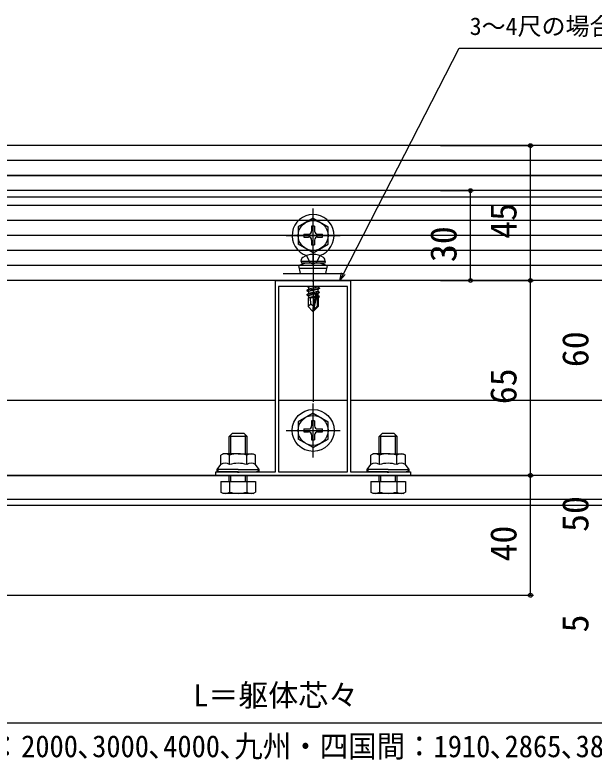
# Model space of a CAD drawing. Units: millimetres, scale not verified. Extents: x -525 to 525, y -783 to 779.
# Drawn here: x -137.5 to 55.8, y 72.2 to 320.8 of the extents above; entities that cross this region are included whole.
import ezdxf
from ezdxf.enums import TextEntityAlignment as Align

# ---------------------------------------------------------------- set-up
doc = ezdxf.new("R2010")
doc.units = ezdxf.units.MM
doc.header["$LTSCALE"] = 4
for name, color, linetype in [('0-2_YKK_11', 7, 'Continuous'), ('0-3_YKK_12', 2, 'Continuous'), ('0-4_YKK_13', 4, 'Continuous'), ('0-5_YKK_D', 6, 'Continuous')]:
    doc.layers.add(name, color=color, linetype=linetype)
doc.styles.add('ＭＳ ゴシック', font='')
doc.styles.get('ＭＳ ゴシック').set_extended_font_data('MS Gothic')

msp = doc.modelspace()

# ---------------------------------------------------------------- linework, layer by layer
at = {"layer": '0-2_YKK_11'}
for points in [[(-5.5, 167.203), (-70.5, 167.203), (-70.5, 168.403), (-63.458, 168.403), (-63.275, 168.283), (-62.725, 168.283), (-62.542, 168.403), (-50.5, 168.403), (-50.5, 232.203), (-38.458, 232.203), (-38.275, 232.083), (-37.725, 232.083), (-37.542, 232.203), (-25.5, 232.203), (-25.5, 168.403), (-13.458, 168.403), (-13.275, 168.283), (-12.725, 168.283), (-12.542, 168.403), (-5.5, 168.403)], [(-49.5, 230.203), (-49.5, 168.403), (-26.5, 168.403), (-26.5, 230.203)]]:
    msp.add_lwpolyline(points, close=True, dxfattribs=at)
at = {"layer": '0-3_YKK_12'}
for p, q in [((164.286, 277.203), (-249.5, 277.203)), ((163.98, 272.203), (-249.5, 272.203)), ((163.674, 267.203), (-215.5, 267.203)), ((124.5, 260.003), (-200, 260.003)), ((124.5, 237.203), (-200, 237.203)), ((-50.5, 192.203), (-250.5, 192.203)), ((-26.5, 192.203), (-49.5, 192.203)), ((174.5, 192.203), (-25.5, 192.203)), ((174.5, 167.203), (-250.5, 167.203)), ((174.5, 159.203), (-250.5, 159.203))]:
    msp.add_line(p, q, dxfattribs=at)
msp.add_lwpolyline([(174.5, 157.203), (-250.5, 157.203), (-250.5, 169.697)], dxfattribs=at)
at = {"layer": '0-4_YKK_13'}
for p, q in [((-249.5, 267.203), (163.674, 267.203)), ((167, 262.203), (-246.633, 262.203)), ((157, 262.203), (-233, 262.203)), ((157, 257.203), (-233, 257.203)), ((-38, 238.203), (-38, 256.203)), ((157, 252.203), (-233, 252.203)), ((-38, 252.953), (-43, 250.066)), ((-38, 252.953), (-33, 250.066)), ((-43, 250.066), (-43, 244.34)), ((-38.5, 250.353), (-38.5, 248.703)), ((-37.5, 250.353), (-38.5, 250.353)), ((-37.5, 250.353), (-37.5, 248.703)), ((-33, 244.34), (-33, 250.066)), ((157, 247.203), (-233, 247.203)), ((-47, 247.203), (-29, 247.203)), ((-41.15, 247.703), (-39.5, 247.703)), ((-41.15, 247.703), (-41.15, 246.703)), ((-41.15, 246.703), (-39.5, 246.703)), ((-36.5, 247.703), (-34.85, 247.703)), ((-36.5, 246.703), (-34.85, 246.703)), ((-34.85, 246.703), (-34.85, 247.703)), ((-38, 241.453), (-43, 244.34)), ((-38.5, 245.703), (-38.5, 244.053)), ((-38.5, 244.053), (-37.5, 244.053)), ((-38, 241.453), (-33, 244.34)), ((-37.5, 245.703), (-37.5, 244.053)), ((157, 242.203), (-233, 242.203)), ((-38, 241.903), (-38, 221.003)), ((-42, 238.503), (-41.859, 239.305)), ((-34, 238.503), (-34.141, 239.305)), ((157, 237.203), (-233, 237.203)), ((-40.5, 238.003), (-42.75, 237.184)), ((-33.25, 237.184), (-42.75, 237.184)), ((-42.222, 234.503), (-42.75, 237.184)), ((-33.446, 236.191), (-42.554, 236.191)), ((-34, 238.503), (-42, 238.503)), ((-42, 238.503), (-41.912, 238.003)), ((-34.088, 238.003), (-41.912, 238.003)), ((-35.5, 238.003), (-40.5, 238.003)), ((-35.5, 238.003), (-33.25, 237.184)), ((-34, 238.503), (-34.088, 238.003)), ((-33.778, 234.503), (-33.25, 237.184)), ((-48, 234.503), (-28, 234.503)), ((-42.222, 234.503), (-33.778, 234.503)), ((157, 232.203), (-233, 232.203)), ((-40.1, 228.953), (-35.9, 229.653)), ((-35.9, 229.553), (-40.1, 228.853)), ((-40.1, 228.953), (-39.55, 229.27)), ((-40.1, 228.953), (-40.1, 228.853)), ((-40.1, 228.853), (-39.55, 228.535)), ((-40.013, 230.203), (-39.55, 229.935)), ((-38.366, 230.203), (-39.55, 229.935)), ((-36.45, 229.97), (-39.55, 229.27)), ((-39.55, 229.935), (-39.55, 229.27)), ((-36.45, 230.203), (-36.45, 229.97)), ((-35.9, 229.653), (-36.45, 229.97)), ((-36.45, 229.235), (-36.45, 228.57)), ((-35.9, 229.653), (-35.9, 229.553)), ((-40.1, 227.553), (-37.074, 228.057)), ((-37.102, 227.953), (-40.1, 227.453)), ((-40.1, 227.553), (-39.55, 227.87)), ((-40.1, 227.553), (-40.1, 227.453)), ((-40.1, 227.453), (-39.55, 227.135)), ((-39.7, 226.403), (-39.55, 226.47)), ((-39.7, 226.403), (-39.7, 223.553)), ((-37.424, 226.403), (-39.7, 226.403)), ((-36.45, 228.57), (-39.55, 227.87)), ((-39.55, 228.535), (-39.55, 227.87)), ((-37.16, 227.675), (-39.55, 227.135)), ((-39.55, 227.135), (-39.55, 226.47)), ((-37.305, 226.978), (-39.55, 226.47)), ((-37.365, 226.686), (-39.083, 226.403)), ((-37.09, 228.01), (-38, 223.624)), ((-36.668, 228.125), (-37.85, 222.427)), ((-37.42, 226.419), (-37.504, 226.403)), ((-36.668, 228.125), (-35.9, 228.253)), ((-35.9, 228.153), (-36.613, 228.034)), ((-36.45, 227.17), (-36.603, 227.136)), ((-36.6, 227.955), (-36.6, 223.677)), ((-36, 226.911), (-36.6, 226.812)), ((-36, 226.695), (-36.6, 226.579)), ((-36.3, 226.403), (-36.6, 226.403)), ((-35.9, 228.253), (-36.45, 228.57)), ((-36.45, 227.835), (-36.45, 227.17)), ((-36, 226.911), (-36.45, 227.17)), ((-36, 226.695), (-36.3, 226.522)), ((-36.3, 226.522), (-36.3, 223.553)), ((-36, 226.911), (-36, 226.695)), ((-35.9, 228.253), (-35.9, 228.153)), ((-38.743, 224.356), (-39.7, 223.553)), ((-38.15, 222.003), (-39.7, 223.553)), ((-38, 223.624), (-38.15, 222.003)), ((-38.15, 222.003), (-37.85, 222.003)), ((-38, 223.624), (-38, 222.003)), ((-36.6, 223.677), (-37.85, 222.427)), ((-37.85, 222.003), (-36.3, 223.553)), ((-37.85, 222.427), (-37.85, 222.003)), ((-36.6, 223.677), (-36.3, 223.553)), ((-38, 173.203), (-38, 191.203)), ((-38, 187.953), (-43, 185.066)), ((-38, 187.953), (-33, 185.066)), ((-43, 185.066), (-43, 179.34)), ((-38.5, 185.353), (-38.5, 183.703)), ((-37.5, 185.353), (-38.5, 185.353)), ((-37.5, 185.353), (-37.5, 183.703)), ((-33, 179.34), (-33, 185.066)), ((-47, 182.203), (-29, 182.203)), ((-41.15, 182.703), (-39.5, 182.703)), ((-41.15, 182.703), (-41.15, 181.703)), ((-41.15, 181.703), (-39.5, 181.703)), ((-36.5, 182.703), (-34.85, 182.703)), ((-36.5, 181.703), (-34.85, 181.703)), ((-34.85, 181.703), (-34.85, 182.703)), ((-60, 180.203), (-66, 180.203)), ((-65.46, 174.403), (-65.46, 180.743)), ((-60.54, 174.403), (-60.54, 180.743)), ((-38, 176.453), (-43, 179.34)), ((-38.5, 180.703), (-38.5, 179.053)), ((-38.5, 179.053), (-37.5, 179.053)), ((-38, 176.453), (-33, 179.34)), ((-37.5, 180.703), (-37.5, 179.053)), ((-10, 180.203), (-16, 180.203)), ((-15.46, 174.403), (-15.46, 180.743)), ((-10.54, 174.403), (-10.54, 180.743)), ((-68, 174.403), (-68.774, 173.956)), ((-63, 174.403), (-68, 174.403)), ((-63, 174.403), (-58, 174.403)), ((-58, 174.403), (-57.226, 173.956)), ((-18, 174.403), (-18.774, 173.956)), ((-13, 174.403), (-18, 174.403)), ((-13, 174.403), (-8, 174.403)), ((-8, 174.403), (-7.226, 173.956)), ((-68.774, 170.803), (-68.774, 173.956)), ((-65.887, 170.803), (-65.887, 173.956)), ((-60.113, 170.803), (-60.113, 173.956)), ((-57.226, 170.803), (-57.226, 173.956)), ((-18.774, 170.803), (-18.774, 173.956)), ((-15.887, 170.803), (-15.887, 173.956)), ((-10.113, 170.803), (-10.113, 173.956)), ((-7.226, 170.803), (-7.226, 173.956)), ((-70, 168.403), (-70, 169.203)), ((-56, 168.403), (-56, 169.203)), ((-20, 168.403), (-20, 169.203)), ((-6, 168.403), (-6, 169.203)), ((-63, 168.403), (-70, 168.403)), ((-66, 165.203), (-66, 167.203)), ((-65.46, 165.203), (-65.46, 167.203)), ((-63, 168.403), (-56, 168.403)), ((-60.54, 165.203), (-60.54, 167.203)), ((-60, 165.203), (-60, 167.203)), ((-13, 168.403), (-20, 168.403)), ((-16, 165.203), (-16, 167.203)), ((-15.46, 165.203), (-15.46, 167.203)), ((-13, 168.403), (-6, 168.403)), ((-10.54, 165.203), (-10.54, 167.203)), ((-10, 165.203), (-10, 167.203)), ((-68.774, 165.203), (-68.774, 161.649)), ((-65.887, 165.203), (-65.887, 161.649)), ((-60.113, 165.203), (-60.113, 161.649)), ((-18.774, 165.203), (-18.774, 161.649)), ((-15.887, 165.203), (-15.887, 161.649)), ((-10.113, 165.203), (-10.113, 161.649)), ((-68, 161.203), (-68.774, 161.649)), ((-58, 161.203), (-57.226, 161.649)), ((-18, 161.203), (-18.774, 161.649)), ((-8, 161.203), (-7.226, 161.649)), ((-58, 161.203), (-68, 161.203)), ((-8, 161.203), (-18, 161.203))]:
    msp.add_line(p, q, dxfattribs=at)
for points in [[(-40.258, 240.498), (-39.145, 238.266), (-38, 237.657)], [(-35.742, 240.498), (-36.855, 238.266), (-38, 237.657)], [(-35.9, 229.553), (-36.45, 229.235), (-39.55, 228.535)], [(-38, 223.624), (-38.743, 224.356), (-38.9, 226.403)], [(-35.9, 228.153), (-36.45, 227.835), (-36.6, 227.802)], [(-66, 174.403), (-66, 180.203), (-65, 181.203)], [(-60, 174.403), (-60, 180.203), (-61, 181.203), (-65, 181.203)], [(-16, 174.403), (-16, 180.203), (-15, 181.203)], [(-10, 174.403), (-10, 180.203), (-11, 181.203), (-15, 181.203)], [(-63, 169.203), (-70, 169.203), (-68.774, 170.803)], [(-63, 169.203), (-56, 169.203), (-57.226, 170.803)], [(-13, 169.203), (-20, 169.203), (-18.774, 170.803)], [(-13, 169.203), (-6, 169.203), (-7.226, 170.803)], [(-68.774, 165.203), (-57.226, 165.203), (-57.226, 161.649)], [(-18.774, 165.203), (-7.226, 165.203), (-7.226, 161.649)]]:
    msp.add_lwpolyline(points, dxfattribs=at)
for centre, radius in [((-38, 247.203), 5), ((-38, 182.203), 7), ((-38, 182.203), 5)]:
    msp.add_circle(centre, radius, dxfattribs=at)
for centre, radius, start, end in [((-38, 247.203), 7, 287.83457, 252.16543), ((-39.5, 248.703), 1, 270, 0), ((-36.5, 248.703), 1, 180, 270), ((-39.5, 245.703), 1, 0, 90), ((-36.5, 245.703), 1, 90, 180), ((-40.972, 239.149), 0.9, 122.05588, 170), ((-38, 234.403), 6.5, 57.94412, 122.05588), ((-35.028, 239.149), 0.9, 10, 57.94412), ((-36.848, 227.955), 0.248, 0, 167.19096), ((-39.5, 183.703), 1, 270, 0), ((-39.5, 180.703), 1, 0, 90), ((-36.5, 183.703), 1, 180, 270), ((-36.5, 180.703), 1, 90, 180), ((-67.33, 171.847), 2.556, 55.61575, 124.38425), ((-63, 164.849), 9.553, 90, 107.58795), ((-63, 164.849), 9.553, 72.41205, 90), ((-58.67, 171.847), 2.556, 55.61575, 124.38425), ((-17.33, 171.847), 2.556, 55.61575, 124.38425), ((-13, 164.849), 9.553, 90, 107.58795), ((-13, 164.849), 9.553, 72.41205, 90), ((-8.67, 171.847), 2.556, 55.61575, 124.38425), ((-67.33, 168.694), 2.556, 55.61575, 124.38425), ((-63, 161.696), 9.553, 90, 107.58795), ((-63, 161.696), 9.553, 72.41205, 90), ((-58.67, 168.694), 2.556, 55.61575, 124.38425), ((-17.33, 168.694), 2.556, 55.61575, 124.38425), ((-13, 161.696), 9.553, 90, 107.58795), ((-13, 161.696), 9.553, 72.41205, 90), ((-8.67, 168.694), 2.556, 55.61575, 124.38425), ((-67.33, 163.759), 2.556, 235.61575, 304.38425), ((-63, 170.756), 9.553, 252.41205, 287.58795), ((-58.67, 163.759), 2.556, 235.61575, 304.38425), ((-17.33, 163.759), 2.556, 235.61575, 304.38425), ((-13, 170.756), 9.553, 252.41205, 287.58795), ((-8.67, 163.759), 2.556, 235.61575, 304.38425)]:
    msp.add_arc(centre, radius, start, end, dxfattribs=at)
for centre, start_param, end_param in [((-68.5, 169.203), 3.1415927, 4.712389), ((-57.5, 169.203), 4.712389, 6.2831853), ((-18.5, 169.203), 3.1415927, 4.712389), ((-7.5, 169.203), 4.712389, 6.2831853)]:
    msp.add_ellipse(centre, major_axis=(1.5, 0), ratio=0.533333, start_param=start_param, end_param=end_param, dxfattribs=at)
at = {"layer": '0-5_YKK_D'}
for p, q in [((4.5, 277.203), (35.5, 277.203)), ((34.5, 232.203), (34.5, 277.203)), ((4.5, 262.203), (15.5, 262.203)), ((14.5, 232.203), (14.5, 262.203)), ((-38, 238.203), (-38, 191.703)), ((4.5, 232.203), (35.5, 232.203)), ((4.5, 232.203), (35.5, 232.203)), ((4.5, 232.203), (15.5, 232.203)), ((34.5, 167.203), (34.5, 232.203)), ((-240.5, 167.203), (35.5, 167.203)), ((4.5, 167.203), (35.5, 167.203)), ((34.5, 127.203), (34.5, 167.203)), ((-249, 127.203), (35.5, 127.203)), ((-277.5, 84.703), (201.5, 84.703))]:
    msp.add_line(p, q, dxfattribs=at)
for points in [[(-29.056, 232.203), (-27.89, 234.471), (10.781, 309.703), (83.286, 309.703)], [(-27.282, 234.158), (-29.056, 232.203), (-28.498, 234.783)]]:
    msp.add_lwpolyline(points, dxfattribs=at)
for centre in [(34.5, 277.203), (14.5, 262.203), (14.5, 232.203), (34.5, 232.203), (34.5, 232.203), (34.5, 167.203), (34.5, 167.203), (34.5, 127.203)]:
    msp.add_circle(centre, 0.637, dxfattribs=at)

# ---------------------------------------------------------------- texts
at = {"layer": '0-5_YKK_D', "style": 'ＭＳ ゴシック'}
for s, height, p in [('3～4尺の場合', 5.865, (14.24, 312.339)), ('L＝躯体芯々', 7.331, (-77.943, 88.01))]:
    msp.add_text(s, height=height, dxfattribs=at).set_placement(p, align=Align.BOTTOM_LEFT)
for s, p in [('45', (32.5, 246.112)), ('30', (12.5, 238.339)), ('60', (56.5, 203.305)), ('65', (32.5, 190.941)), ('50', (56.5, 148.339)), ('40', (32.5, 138.476)), ('5', (56.5, 114.812))]:
    msp.add_text(s, height=8.798, rotation=90, dxfattribs=at).set_placement(p, align=Align.BOTTOM_LEFT)
at = {"layer": '0-5_YKK_D', "style": 'ＭＳ ゴシック', "width": 0.95}
msp.add_text('（関東間：1820､2730､3640､MM：2000､3000､4000､九州・四国間：1910､2865､3820）', height=7.331, dxfattribs=at).set_placement((-272.99, 70.998), align=Align.BOTTOM_LEFT)

doc.saveas('drawing.dxf')
